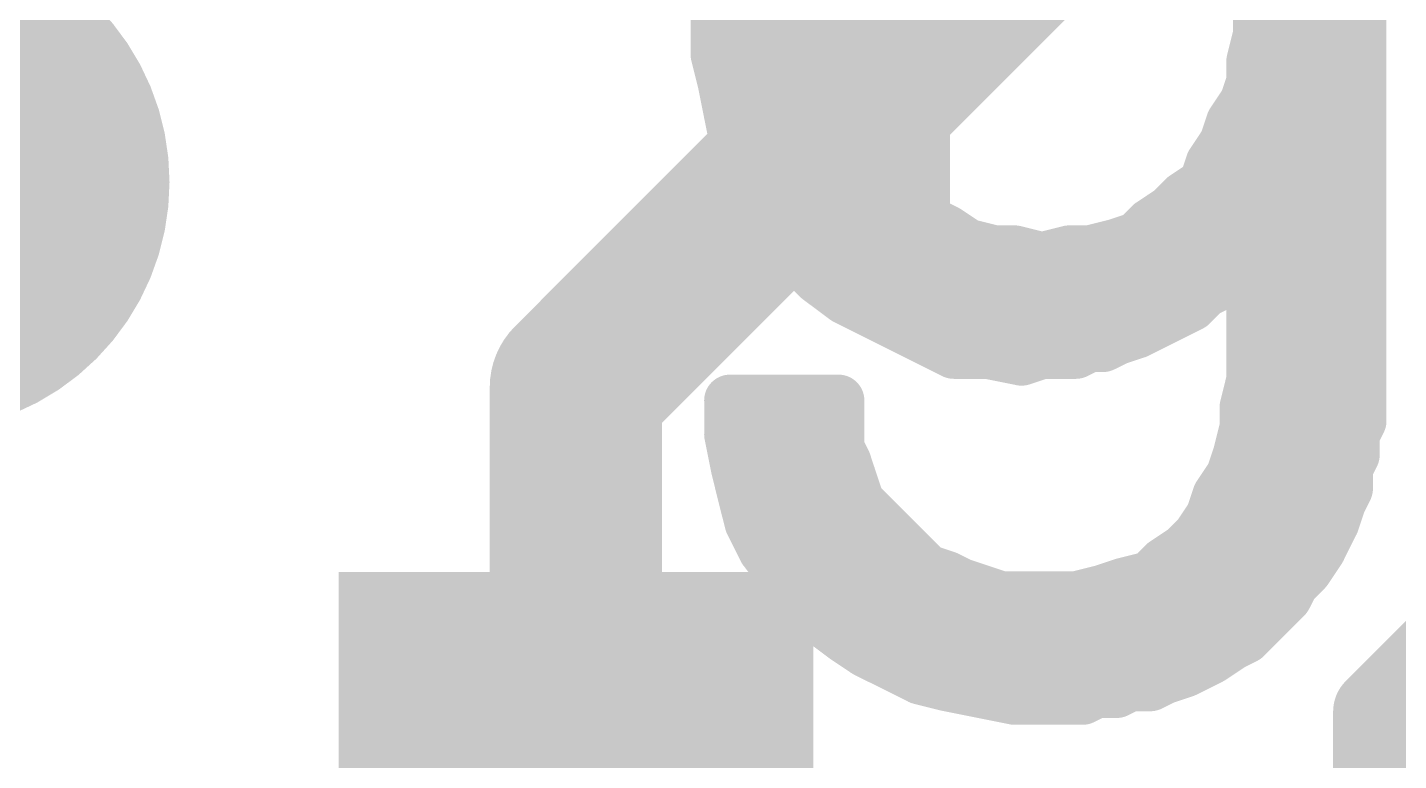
# Model space of a CAD drawing. Extents: x -0.5 to 61.7, y -0.1 to 16.6.
# Drawn here: x 15.716 to 17.738, y 4.227 to 5.308 of the extents above; entities that cross this region are included whole.
import ezdxf

# ---------------------------------------------------------------- set-up
doc = ezdxf.new("R2010")
doc.units = 0
for name, color, linetype in [('16', 132, 'CONTINUOUS'), ('18', 110, 'CONTINUOUS'), ('21', 41, 'CONTINUOUS'), ('22', 40, 'CONTINUOUS')]:
    doc.layers.add(name, color=color, linetype=linetype)

# ---------------------------------------------------------------- blocks, each defined once
blk = doc.blocks.new('RECT')
blk.add_solid([(-0.5, -0.5), (0.5, -0.5), (-0.5, 0.5), (0.5, 0.5)])
blk = doc.blocks.new('ROUNDV')
at = {"const_width": 0.5}
blk.add_lwpolyline([(0, -0.25, 1), (0, 0.25, 1), (0, -0.25)], format="xyb", dxfattribs=at)

msp = doc.modelspace()

# ---------------------------------------------------------------- linework, layer by layer
at = {"layer": '16', "const_width": 0.254}
for points in [[(18.7325, 6.985), (16.525, 4.7775)], [(16.525, 4.155), (16.525, 4.7775)]]:
    msp.add_lwpolyline(points, dxfattribs=at)
at = {"layer": '16', "const_width": 0.127}
for points in [[(16.5885, 4.7775, 1), (16.4615, 4.7775)], [(16.4801, 4.8224, 1), (16.5699, 4.7326)]]:
    msp.add_lwpolyline(points, format="xyb", dxfattribs=at)
at = {"layer": '21'}
for points, const_width in [([(17.6822, 4.728), (17.6822, 5.588)], 0.0762), ([(16.9023, 5.268), (16.9023, 5.408)], 0.0762), ([(16.7323, 5.388), (16.7323, 5.268)], 0.0762), ([(17.5323, 5.348), (17.5323, 5.298)], 0.0762), ([(16.7323, 5.334), (16.9023, 5.334)], 0.0762), ([(17.5323, 5.334), (17.6822, 5.334)], 0.0762), ([(17.5323, 5.298), (17.5222, 5.258)], 0.0762), ([(16.7323, 5.268), (16.7423, 5.228)], 0.0762), ([(16.9123, 5.228), (16.9023, 5.268)], 0.0762), ([(16.7348, 5.2578), (16.9048, 5.2578)], 0.0762), ([(17.5222, 5.258), (17.5222, 5.228)], 0.0762), ([(17.5222, 5.2578), (17.6822, 5.2578)], 0.0762), ([(16.7423, 5.228), (16.7523, 5.178)], 0.0762), ([(16.9223, 5.198), (16.9123, 5.228)], 0.0762), ([(17.5222, 5.228), (17.5123, 5.198)], 0.0762), ([(16.7515, 5.1816), (16.9277, 5.1816)], 0.0762), ([(16.9322, 5.168), (16.9223, 5.198)], 0.0762), ([(17.5123, 5.198), (17.4923, 5.168)], 0.0762), ([(17.5013, 5.1816), (17.6822, 5.1816)], 0.0762), ([(16.7523, 5.178), (16.7623, 5.128)], 0.0762), ([(16.9423, 5.138), (16.9322, 5.168)], 0.0762), ([(17.4923, 5.168), (17.4823, 5.138)], 0.0762), ([(16.7623, 5.128), (16.7823, 5.088)], 0.0762), ([(16.9623, 5.108), (16.9423, 5.138)], 0.0762), ([(17.4823, 5.138), (17.4623, 5.108)], 0.0762), ([(16.7736, 5.1054), (16.9649, 5.1054)], 0.0762), ([(16.9823, 5.088), (16.9623, 5.108)], 0.0762), ([(17.4623, 5.108), (17.4522, 5.078)], 0.0762), ([(17.4614, 5.1054), (17.6822, 5.1054)], 0.0762), ([(16.7823, 5.088), (16.8023, 5.048)], 0.0762), ([(17.0023, 5.058), (16.9823, 5.088)], 0.0762), ([(17.4522, 5.078), (17.4223, 5.058)], 0.0762), ([(17.0222, 5.038), (17.0023, 5.058)], 0.0762), ([(17.4223, 5.058), (17.4023, 5.038)], 0.0762), ([(16.8023, 5.048), (16.8323, 5.008)], 0.0762), ([(17.0523, 5.018), (17.0222, 5.038)], 0.0762), ([(17.4023, 5.038), (17.3723, 5.018)], 0.0762), ([(16.8163, 5.0292), (17.0355, 5.0292)], 0.0762), ([(17.0723, 5.008), (17.0523, 5.018)], 0.0762), ([(17.3723, 5.018), (17.3523, 4.998)], 0.0762), ([(17.3891, 5.0292), (17.6822, 5.0292)], 0.0762), ([(16.8323, 5.008), (16.8523, 4.968)], 0.0762), ([(17.1023, 4.988), (17.0723, 5.008)], 0.0762), ([(17.3523, 4.998), (17.3223, 4.988)], 0.0762), ([(17.1423, 4.978), (17.1023, 4.988)], 0.0762), ([(17.1723, 4.978), (17.1423, 4.978)], 0.0762), ([(17.2123, 4.968), (17.1723, 4.978)], 0.0762), ([(17.2523, 4.978), (17.2123, 4.968)], 0.0762), ([(17.2823, 4.978), (17.2523, 4.978)], 0.0762), ([(17.3223, 4.988), (17.2823, 4.978)], 0.0762), ([(17.5023, 4.958), (17.5123, 4.978)], 0.0762), ([(17.5123, 4.978), (17.5222, 4.978)], 0.0762), ([(17.5222, 4.978), (17.5222, 4.788)], 0.0762), ([(16.8523, 4.968), (16.8822, 4.938)], 0.0762), ([(17.4823, 4.948), (17.5023, 4.958)], 0.0762), ([(16.8673, 4.953), (17.4923, 4.953)], 0.0762), ([(16.8822, 4.938), (16.9223, 4.908)], 0.0762), ([(17.4723, 4.928), (17.4823, 4.948)], 0.0762), ([(17.5222, 4.953), (17.6822, 4.953)], 0.0762), ([(17.4322, 4.898), (17.4522, 4.918)], 0.0762), ([(17.4522, 4.918), (17.4723, 4.928)], 0.0762), ([(16.9223, 4.908), (16.9623, 4.888)], 0.0762), ([(17.4123, 4.888), (17.4322, 4.898)], 0.0762), ([(16.9623, 4.888), (17.0023, 4.868)], 0.0762), ([(16.9847, 4.8768), (17.3898, 4.8768)], 0.0762), ([(17.3723, 4.868), (17.3923, 4.878)], 0.0762), ([(17.3923, 4.878), (17.4123, 4.888)], 0.0762), ([(17.5222, 4.8768), (17.6822, 4.8768)], 0.0762), ([(17.0023, 4.868), (17.0422, 4.848)], 0.0762), ([(17.3223, 4.848), (17.3523, 4.858)], 0.0762), ([(17.3523, 4.858), (17.3723, 4.868)], 0.0762), ([(17.0422, 4.848), (17.0823, 4.828)], 0.0762), ([(17.2623, 4.828), (17.2823, 4.838)], 0.0762), ([(17.2823, 4.838), (17.3023, 4.838)], 0.0762), ([(17.3023, 4.838), (17.3223, 4.848)], 0.0762), ([(17.0823, 4.828), (17.1322, 4.828)], 0.0762), ([(17.1322, 4.828), (17.1822, 4.818)], 0.0762), ([(17.1822, 4.818), (17.2123, 4.828)], 0.0762), ([(17.2123, 4.828), (17.2623, 4.828)], 0.0762), ([(17.5222, 4.8006), (17.6822, 4.8006)], 0.0762), ([(17.5222, 4.788), (17.5123, 4.748)], 0.0762), ([(16.9123, 4.758), (16.7523, 4.758)], 0.0762), ([(16.7523, 4.758), (16.7523, 4.708)], 0.0762), ([(16.9123, 4.688), (16.9123, 4.758)], 0.0762), ([(17.5123, 4.748), (17.5123, 4.718)], 0.0762), ([(16.7523, 4.7244), (16.9123, 4.7244)], 0.0762), ([(17.5123, 4.718), (17.5023, 4.678)], 0.0762), ([(17.5123, 4.7244), (17.6805, 4.7244)], 0.0762), ([(17.6723, 4.708), (17.6822, 4.728)], 0.0762), ([(16.7523, 4.708), (16.7623, 4.658)], 0.0762), ([(17.6723, 4.678), (17.6723, 4.708)], 0.0762), ([(16.9223, 4.668), (16.9123, 4.688)], 0.0762), ([(17.5023, 4.678), (17.4923, 4.648)], 0.0762), ([(17.6623, 4.658), (17.6723, 4.678)], 0.0762), ([(16.7623, 4.658), (16.7722, 4.618)], 0.0762), ([(16.9322, 4.638), (16.9223, 4.668)], 0.0762), ([(17.6623, 4.628), (17.6623, 4.658)], 0.0762), ([(16.7647, 4.6482), (16.9289, 4.6482)], 0.0762), ([(16.9423, 4.608), (16.9322, 4.638)], 0.0762), ([(17.4923, 4.648), (17.4723, 4.618)], 0.0762), ([(17.4923, 4.6482), (17.6623, 4.6482)], 0.0762), ([(16.7722, 4.618), (16.7823, 4.578)], 0.0762), ([(17.4723, 4.618), (17.4623, 4.588)], 0.0762), ([(17.6523, 4.608), (17.6623, 4.628)], 0.0762), ([(16.9623, 4.588), (16.9423, 4.608)], 0.0762), ([(17.6423, 4.578), (17.6523, 4.608)], 0.0762), ([(16.7823, 4.578), (16.8023, 4.538)], 0.0762), ([(16.7853, 4.572), (16.9782, 4.572)], 0.0762), ([(16.9823, 4.568), (16.9623, 4.588)], 0.0762), ([(17.4623, 4.588), (17.4423, 4.558)], 0.0762), ([(17.4516, 4.572), (17.6393, 4.572)], 0.0762), ([(17.6322, 4.558), (17.6423, 4.578)], 0.0762), ([(17.0023, 4.548), (16.9823, 4.568)], 0.0762), ([(17.4423, 4.558), (17.4223, 4.538)], 0.0762), ([(17.6223, 4.538), (17.6322, 4.558)], 0.0762), ([(16.8023, 4.538), (16.8323, 4.498)], 0.0762), ([(17.0222, 4.528), (17.0023, 4.548)], 0.0762), ([(17.4223, 4.538), (17.3923, 4.518)], 0.0762), ([(17.6023, 4.508), (17.6223, 4.538)], 0.0762), ([(17.0422, 4.508), (17.0222, 4.528)], 0.0762), ([(17.3923, 4.518), (17.3723, 4.498)], 0.0762), ([(16.8323, 4.498), (16.8523, 4.468)], 0.0762), ([(16.8337, 4.4958), (17.0767, 4.4958)], 0.0762), ([(17.0723, 4.498), (17.0422, 4.508)], 0.0762), ([(17.0922, 4.488), (17.0723, 4.498)], 0.0762), ([(17.3723, 4.498), (17.3323, 4.488)], 0.0762), ([(17.3635, 4.4958), (17.5901, 4.4958)], 0.0762), ([(17.5823, 4.488), (17.6023, 4.508)], 0.0762), ([(17.1223, 4.478), (17.0922, 4.488)], 0.0762), ([(17.1523, 4.468), (17.1223, 4.478)], 0.0762), ([(17.3023, 4.478), (17.2623, 4.468)], 0.0762), ([(17.3323, 4.488), (17.3023, 4.478)], 0.0762), ([(17.5723, 4.468), (17.5823, 4.488)], 0.0762), ([(16.8523, 4.468), (16.8822, 4.438)], 0.0762), ([(17.2623, 4.468), (17.1523, 4.468)], 0.0762), ([(17.5523, 4.448), (17.5723, 4.468)], 0.0762), ([(16.8822, 4.438), (16.9223, 4.408)], 0.0762), ([(17.5323, 4.428), (17.5523, 4.448)], 0.0762), ([(17.8195, 4.4138), (17.7051, 4.2994)], 0.127), ([(16.9068, 4.4196), (17.5238, 4.4196)], 0.0762), ([(17.5123, 4.408), (17.5323, 4.428)], 0.0762), ([(16.9223, 4.408), (16.9522, 4.388)], 0.0762), ([(17.4623, 4.378), (17.4923, 4.398)], 0.0762), ([(17.4923, 4.398), (17.5123, 4.408)], 0.0762), ([(16.9522, 4.388), (16.9923, 4.368)], 0.0762), ([(17.4423, 4.368), (17.4623, 4.378)], 0.0762), ([(16.9923, 4.368), (17.0323, 4.348)], 0.0762), ([(17.3923, 4.348), (17.4223, 4.358)], 0.0762), ([(17.4223, 4.358), (17.4423, 4.368)], 0.0762), ([(17.0323, 4.348), (17.0723, 4.338)], 0.0762), ([(17.0507, 4.3434), (17.3831, 4.3434)], 0.0762), ([(17.0723, 4.338), (17.1223, 4.328)], 0.0762), ([(17.3223, 4.328), (17.3422, 4.338)], 0.0762), ([(17.3422, 4.338), (17.3723, 4.338)], 0.0762), ([(17.3723, 4.338), (17.3923, 4.348)], 0.0762), ([(17.1223, 4.328), (17.1723, 4.318)], 0.0762), ([(17.1723, 4.318), (17.2722, 4.318)], 0.0762), ([(17.2722, 4.318), (17.2922, 4.328)], 0.0762), ([(17.2922, 4.328), (17.3223, 4.328)], 0.0762), ([(17.7051, 4.2994), (17.7051, 3.8418)], 0.127)]:
    msp.add_lwpolyline(points, dxfattribs=dict(at, const_width=const_width))
for points, const_width in [([(16.7323, 5.3531, 1), (16.7323, 5.315)], 0.0381), ([(16.9023, 5.315, 1), (16.9023, 5.3531)], 0.0381), ([(17.5323, 5.3531, 1), (17.5323, 5.315)], 0.0381), ([(17.6822, 5.315, 1), (17.6822, 5.3531)], 0.0381), ([(17.5507, 5.2934, 1), (17.5138, 5.3026)], 0.0381), ([(16.7507, 5.2726, 1), (16.7138, 5.2634)], 0.0381), ([(16.9207, 5.2726, 1), (16.8838, 5.2634)], 0.0381), ([(17.5132, 5.298, 1), (17.5513, 5.298)], 0.0381), ([(16.7132, 5.268, 1), (16.7513, 5.268)], 0.0381), ([(16.7348, 5.2769, 1), (16.7348, 5.2388)], 0.0381), ([(16.8832, 5.268, 1), (16.9213, 5.268)], 0.0381), ([(16.9048, 5.2388, 1), (16.9048, 5.2769)], 0.0381), ([(17.5413, 5.258, 1), (17.5032, 5.258)], 0.0381), ([(17.5222, 5.2769, 1), (17.5222, 5.2388)], 0.0381), ([(17.5038, 5.2626, 1), (17.5407, 5.2534)], 0.0381), ([(17.6822, 5.2388, 1), (17.6822, 5.2769)], 0.0381), ([(16.7609, 5.2317, 1), (16.7236, 5.2243)], 0.0381), ([(16.9303, 5.234, 1), (16.8942, 5.222)], 0.0381), ([(17.5403, 5.222, 1), (17.5042, 5.234)], 0.0381), ([(16.7238, 5.2234, 1), (16.7607, 5.2326)], 0.0381), ([(16.8938, 5.2234, 1), (16.9307, 5.2326)], 0.0381), ([(17.5032, 5.228, 1), (17.5413, 5.228)], 0.0381), ([(16.7515, 5.2007, 1), (16.7515, 5.1626)], 0.0381), ([(16.9403, 5.204, 1), (16.9042, 5.192)], 0.0381), ([(16.9042, 5.192, 1), (16.9403, 5.204)], 0.0381), ([(16.9277, 5.1626, 1), (16.9277, 5.2007)], 0.0381), ([(17.5013, 5.2007, 1), (17.5013, 5.1626)], 0.0381), ([(17.4942, 5.204, 1), (17.5303, 5.192)], 0.0381), ([(17.5281, 5.1874, 1), (17.4964, 5.2086)], 0.0381), ([(17.6822, 5.1626, 1), (17.6822, 5.2007)], 0.0381), ([(16.7709, 5.1817, 1), (16.7336, 5.1743)], 0.0381), ([(16.7336, 5.1743, 1), (16.7709, 5.1817)], 0.0381), ([(16.9503, 5.174, 1), (16.9142, 5.162)], 0.0381), ([(17.4764, 5.1786, 1), (17.5081, 5.1574)], 0.0381), ([(17.5103, 5.162, 1), (17.4742, 5.174)], 0.0381), ([(16.9142, 5.162, 1), (16.9503, 5.174)], 0.0381), ([(16.7793, 5.1365, 1), (16.7452, 5.1195)], 0.0381), ([(16.9581, 5.1486, 1), (16.9264, 5.1274)], 0.0381), ([(16.9242, 5.132, 1), (16.9603, 5.144)], 0.0381), ([(17.4642, 5.144, 1), (17.5003, 5.132)], 0.0381), ([(17.4981, 5.1274, 1), (17.4664, 5.1486)], 0.0381), ([(16.7436, 5.1243, 1), (16.7809, 5.1317)], 0.0381), ([(16.7736, 5.1245, 1), (16.7736, 5.0864)], 0.0381), ([(16.9757, 5.1215, 1), (16.9488, 5.0945)], 0.0381), ([(16.9464, 5.0974, 1), (16.9781, 5.1186)], 0.0381), ([(16.9649, 5.0864, 1), (16.9649, 5.1245)], 0.0381), ([(17.4614, 5.1245, 1), (17.4614, 5.0864)], 0.0381), ([(17.4464, 5.1186, 1), (17.4781, 5.0974)], 0.0381), ([(17.4803, 5.102, 1), (17.4442, 5.114)], 0.0381), ([(17.6822, 5.0864, 1), (17.6822, 5.1245)], 0.0381), ([(16.7993, 5.0965, 1), (16.7652, 5.0795)], 0.0381), ([(16.7652, 5.0795, 1), (16.7993, 5.0965)], 0.0381), ([(16.9981, 5.0986, 1), (16.9664, 5.0774)], 0.0381), ([(16.9688, 5.0745, 1), (16.9957, 5.1015)], 0.0381), ([(17.4628, 5.0621, 1), (17.4417, 5.0939)], 0.0381), ([(17.0157, 5.0715, 1), (16.9888, 5.0445)], 0.0381), ([(17.4357, 5.0445, 1), (17.4088, 5.0715)], 0.0381), ([(17.4342, 5.084, 1), (17.4703, 5.072)], 0.0381), ([(16.8175, 5.0594, 1), (16.787, 5.0366)], 0.0381), ([(16.7852, 5.0395, 1), (16.8193, 5.0565)], 0.0381), ([(16.9864, 5.0474, 1), (17.0181, 5.0686)], 0.0381), ([(17.0328, 5.0539, 1), (17.0117, 5.0221)], 0.0381), ([(17.4128, 5.0221, 1), (17.3917, 5.0539)], 0.0381), ([(17.4117, 5.0739, 1), (17.4328, 5.0421)], 0.0381), ([(16.8163, 5.0483, 1), (16.8163, 5.0102)], 0.0381), ([(17.0088, 5.0245, 1), (17.0357, 5.0515)], 0.0381), ([(17.0608, 5.035, 1), (17.0437, 5.001)], 0.0381), ([(17.0355, 5.0102, 1), (17.0355, 5.0483)], 0.0381), ([(17.3857, 5.0045, 1), (17.3588, 5.0315)], 0.0381), ([(17.3891, 5.0483, 1), (17.3891, 5.0102)], 0.0381), ([(17.3888, 5.0515, 1), (17.4157, 5.0245)], 0.0381), ([(17.6822, 5.0102, 1), (17.6822, 5.0483)], 0.0381), ([(16.8493, 5.0165, 1), (16.8152, 4.9995)], 0.0381), ([(16.817, 4.9966, 1), (16.8475, 5.0194)], 0.0381), ([(17.0417, 5.0021, 1), (17.0628, 5.0339)], 0.0381), ([(17.0828, 5.0239, 1), (17.0617, 4.9921)], 0.0381), ([(17.0637, 4.991, 1), (17.0808, 5.025)], 0.0381), ([(17.3583, 4.9799, 1), (17.3462, 5.0161)], 0.0381), ([(17.3617, 5.0339, 1), (17.3828, 5.0021)], 0.0381), ([(17.1069, 5.0065, 1), (17.0976, 4.9695)], 0.0381), ([(17.0917, 4.9721, 1), (17.1128, 5.0039)], 0.0381), ([(17.1423, 4.9971, 1), (17.1423, 4.959)], 0.0381), ([(17.1376, 4.9595, 1), (17.1469, 4.9965)], 0.0381), ([(17.1769, 4.9965, 1), (17.1676, 4.9595)], 0.0381), ([(17.1723, 4.959, 1), (17.1723, 4.9971)], 0.0381), ([(17.2523, 4.9971, 1), (17.2523, 4.959)], 0.0381), ([(17.2569, 4.9595, 1), (17.2476, 4.9965)], 0.0381), ([(17.2776, 4.9965, 1), (17.2869, 4.9595)], 0.0381), ([(17.2823, 4.959, 1), (17.2823, 4.9971)], 0.0381), ([(17.3162, 5.0061, 1), (17.3283, 4.9699)], 0.0381), ([(17.3269, 4.9695, 1), (17.3176, 5.0065)], 0.0381), ([(17.3388, 5.0115, 1), (17.3657, 4.9845)], 0.0381), ([(17.5123, 4.9971, 1), (17.5123, 4.959)], 0.0381), ([(17.5293, 4.9695, 1), (17.4952, 4.9865)], 0.0381), ([(17.5413, 4.978, 1), (17.5032, 4.978)], 0.0381), ([(17.5222, 4.959, 1), (17.5222, 4.9971)], 0.0381), ([(16.8657, 4.9815, 1), (16.8388, 4.9545)], 0.0381), ([(16.8352, 4.9595, 1), (16.8693, 4.9765)], 0.0381), ([(17.2076, 4.9865, 1), (17.2169, 4.9495)], 0.0381), ([(17.2076, 4.9495, 1), (17.2169, 4.9865)], 0.0381), ([(17.5108, 4.941, 1), (17.4937, 4.975)], 0.0381), ([(16.8673, 4.9721, 1), (16.8673, 4.934)], 0.0381), ([(16.8937, 4.9532, 1), (16.8708, 4.9228)], 0.0381), ([(17.4737, 4.965, 1), (17.4908, 4.931)], 0.0381), ([(17.4993, 4.9395, 1), (17.4652, 4.9565)], 0.0381), ([(17.4852, 4.9665, 1), (17.5193, 4.9495)], 0.0381), ([(17.4923, 4.934, 1), (17.4923, 4.9721)], 0.0381), ([(17.5222, 4.9721, 1), (17.5222, 4.934)], 0.0381), ([(17.6822, 4.934, 1), (17.6822, 4.9721)], 0.0381), ([(16.8688, 4.9245, 1), (16.8957, 4.9515)], 0.0381), ([(17.4437, 4.935, 1), (17.4608, 4.901)], 0.0381), ([(17.4657, 4.9045, 1), (17.4388, 4.9315)], 0.0381), ([(17.4552, 4.9365, 1), (17.4893, 4.9195)], 0.0381), ([(17.4808, 4.911, 1), (17.4637, 4.945)], 0.0381), ([(16.9308, 4.925, 1), (16.9137, 4.891)], 0.0381), ([(16.9108, 4.8928, 1), (16.9337, 4.9232)], 0.0381), ([(17.4408, 4.881, 1), (17.4237, 4.915)], 0.0381), ([(16.9708, 4.905, 1), (16.9537, 4.871)], 0.0381), ([(16.9537, 4.871, 1), (16.9708, 4.905)], 0.0381), ([(16.9847, 4.8959, 1), (16.9847, 4.8578)], 0.0381), ([(17.3837, 4.895, 1), (17.4008, 4.861)], 0.0381), ([(17.4008, 4.861, 1), (17.3837, 4.895)], 0.0381), ([(17.3898, 4.8578, 1), (17.3898, 4.8959)], 0.0381), ([(17.4037, 4.905, 1), (17.4208, 4.871)], 0.0381), ([(17.4208, 4.871, 1), (17.4037, 4.905)], 0.0381), ([(17.4188, 4.9115, 1), (17.4457, 4.8845)], 0.0381), ([(17.5222, 4.8959, 1), (17.5222, 4.8578)], 0.0381), ([(17.6822, 4.8578, 1), (17.6822, 4.8959)], 0.0381), ([(17.0108, 4.885, 1), (16.9937, 4.851)], 0.0381), ([(16.9937, 4.851, 1), (17.0108, 4.885)], 0.0381), ([(17.3437, 4.875, 1), (17.3608, 4.841)], 0.0381), ([(17.3583, 4.8399, 1), (17.3462, 4.8761)], 0.0381), ([(17.3637, 4.885, 1), (17.3808, 4.851)], 0.0381), ([(17.3808, 4.851, 1), (17.3637, 4.885)], 0.0381), ([(17.0508, 4.865, 1), (17.0337, 4.831)], 0.0381), ([(17.0337, 4.831, 1), (17.0508, 4.865)], 0.0381), ([(17.2823, 4.8571, 1), (17.2823, 4.819)], 0.0381), ([(17.2908, 4.821, 1), (17.2737, 4.855)], 0.0381), ([(17.2937, 4.855, 1), (17.3108, 4.821)], 0.0381), ([(17.3023, 4.819, 1), (17.3023, 4.8571)], 0.0381), ([(17.3162, 4.8661, 1), (17.3283, 4.8299)], 0.0381), ([(17.3308, 4.831, 1), (17.3137, 4.865)], 0.0381), ([(17.0823, 4.8471, 1), (17.0823, 4.809)], 0.0381), ([(17.0737, 4.811, 1), (17.0908, 4.845)], 0.0381), ([(17.136, 4.8467, 1), (17.1285, 4.8093)], 0.0381), ([(17.1322, 4.809, 1), (17.1322, 4.8471)], 0.0381), ([(17.1762, 4.8361, 1), (17.1883, 4.7999)], 0.0381), ([(17.1785, 4.7993, 1), (17.186, 4.8367)], 0.0381), ([(17.2123, 4.8471, 1), (17.2123, 4.809)], 0.0381), ([(17.2183, 4.8099, 1), (17.2062, 4.8461)], 0.0381), ([(17.2537, 4.845, 1), (17.2708, 4.811)], 0.0381), ([(17.2623, 4.809, 1), (17.2623, 4.8471)], 0.0381), ([(17.5222, 4.8197, 1), (17.5222, 4.7816)], 0.0381), ([(17.6822, 4.7816, 1), (17.6822, 4.8197)], 0.0381), ([(17.5407, 4.7834, 1), (17.5038, 4.7926)], 0.0381), ([(16.7523, 4.7771, 1), (16.7523, 4.7389)], 0.0381), ([(16.7713, 4.758, 1), (16.7332, 4.758)], 0.0381), ([(16.9313, 4.758, 1), (16.8932, 4.758)], 0.0381), ([(16.9123, 4.7389, 1), (16.9123, 4.7771)], 0.0381), ([(17.5032, 4.788, 1), (17.5413, 4.788)], 0.0381), ([(17.5313, 4.748, 1), (17.4932, 4.748)], 0.0381), ([(16.7523, 4.7435, 1), (16.7523, 4.7054)], 0.0381), ([(16.9123, 4.7054, 1), (16.9123, 4.7435)], 0.0381), ([(17.4938, 4.7526, 1), (17.5307, 4.7434)], 0.0381), ([(17.5123, 4.7435, 1), (17.5123, 4.7054)], 0.0381), ([(17.5307, 4.7134, 1), (17.4938, 4.7226)], 0.0381), ([(17.6993, 4.7195, 1), (17.6652, 4.7365)], 0.0381), ([(17.6805, 4.7054, 1), (17.6805, 4.7435)], 0.0381), ([(16.7709, 4.7117, 1), (16.7336, 4.7043)], 0.0381), ([(17.4932, 4.718, 1), (17.5313, 4.718)], 0.0381), ([(17.6913, 4.708, 1), (17.6532, 4.708)], 0.0381), ([(17.6552, 4.7165, 1), (17.6893, 4.6995)], 0.0381), ([(17.6632, 4.728, 1), (17.7013, 4.728)], 0.0381), ([(16.7332, 4.708, 1), (16.7713, 4.708)], 0.0381), ([(16.9293, 4.6965, 1), (16.8952, 4.6795)], 0.0381), ([(17.5203, 4.672, 1), (17.4842, 4.684)], 0.0381), ([(17.6893, 4.6695, 1), (17.6552, 4.6865)], 0.0381), ([(16.7807, 4.6626, 1), (16.7438, 4.6534)], 0.0381), ([(16.8932, 4.688, 1), (16.9313, 4.688)], 0.0381), ([(16.9403, 4.674, 1), (16.9042, 4.662)], 0.0381), ([(16.9052, 4.6595, 1), (16.9393, 4.6765)], 0.0381), ([(17.4838, 4.6826, 1), (17.5207, 4.6734)], 0.0381), ([(17.6813, 4.658, 1), (17.6432, 4.658)], 0.0381), ([(17.6532, 4.678, 1), (17.6913, 4.678)], 0.0381), ([(16.7436, 4.6543, 1), (16.7809, 4.6617)], 0.0381), ([(16.7647, 4.6673, 1), (16.7647, 4.6292)], 0.0381), ([(16.9503, 4.644, 1), (16.9142, 4.632)], 0.0381), ([(16.9289, 4.6292, 1), (16.9289, 4.6673)], 0.0381), ([(17.4923, 4.6673, 1), (17.4923, 4.6292)], 0.0381), ([(17.4742, 4.654, 1), (17.5103, 4.642)], 0.0381), ([(17.5081, 4.6374, 1), (17.4764, 4.6586)], 0.0381), ([(17.6452, 4.6665, 1), (17.6793, 4.6495)], 0.0381), ([(17.6623, 4.6292, 1), (17.6623, 4.6673)], 0.0381), ([(16.7907, 4.6226, 1), (16.7538, 4.6134)], 0.0381), ([(16.9142, 4.632, 1), (16.9503, 4.644)], 0.0381), ([(17.4903, 4.612, 1), (17.4542, 4.624)], 0.0381), ([(17.6793, 4.6195, 1), (17.6452, 4.6365)], 0.0381), ([(16.7538, 4.6134, 1), (16.7907, 4.6226)], 0.0381), ([(16.9557, 4.6215, 1), (16.9288, 4.5945)], 0.0381), ([(16.9242, 4.602, 1), (16.9603, 4.614)], 0.0381), ([(17.4564, 4.6286, 1), (17.4881, 4.6074)], 0.0381), ([(17.6352, 4.6165, 1), (17.6693, 4.5995)], 0.0381), ([(17.6703, 4.602, 1), (17.6342, 4.614)], 0.0381), ([(17.6432, 4.628, 1), (17.6813, 4.628)], 0.0381), ([(16.7993, 4.5865, 1), (16.7652, 4.5695)], 0.0381), ([(16.7853, 4.5911, 1), (16.7853, 4.553)], 0.0381), ([(16.9757, 4.6015, 1), (16.9488, 4.5745)], 0.0381), ([(16.9488, 4.5745, 1), (16.9757, 4.6015)], 0.0381), ([(16.9782, 4.553, 1), (16.9782, 4.5911)], 0.0381), ([(17.4516, 4.5911, 1), (17.4516, 4.553)], 0.0381), ([(17.4442, 4.594, 1), (17.4803, 4.582)], 0.0381), ([(17.4781, 4.5774, 1), (17.4464, 4.5986)], 0.0381), ([(17.6593, 4.5695, 1), (17.6252, 4.5865)], 0.0381), ([(17.6393, 4.553, 1), (17.6393, 4.5911)], 0.0381), ([(16.7638, 4.5734, 1), (16.8007, 4.5826)], 0.0381), ([(16.9957, 4.5815, 1), (16.9688, 4.5545)], 0.0381), ([(16.9688, 4.5545, 1), (16.9957, 4.5815)], 0.0381), ([(17.4557, 4.5445, 1), (17.4288, 4.5715)], 0.0381), ([(17.6493, 4.5495, 1), (17.6152, 4.5665)], 0.0381), ([(17.6242, 4.584, 1), (17.6603, 4.572)], 0.0381), ([(16.8175, 4.5494, 1), (16.787, 4.5266)], 0.0381), ([(17.0157, 4.5615, 1), (16.9888, 4.5345)], 0.0381), ([(16.9888, 4.5345, 1), (17.0157, 4.5615)], 0.0381), ([(17.4088, 4.5515, 1), (17.4357, 4.5245)], 0.0381), ([(17.4328, 4.5221, 1), (17.4117, 4.5539)], 0.0381), ([(17.4264, 4.5686, 1), (17.4581, 4.5474)], 0.0381), ([(17.6381, 4.5274, 1), (17.6064, 4.5486)], 0.0381), ([(17.6152, 4.5665, 1), (17.6493, 4.5495)], 0.0381), ([(16.7852, 4.5295, 1), (16.8193, 4.5465)], 0.0381), ([(17.0357, 4.5415, 1), (17.0088, 4.5145)], 0.0381), ([(17.0088, 4.5145, 1), (17.0357, 4.5415)], 0.0381), ([(17.3817, 4.5339, 1), (17.4028, 4.5021)], 0.0381), ([(17.4057, 4.5045, 1), (17.3788, 4.5315)], 0.0381), ([(17.6052, 4.5465, 1), (17.6393, 4.5295)], 0.0381), ([(16.8481, 4.5086, 1), (16.8164, 4.4874)], 0.0381), ([(16.8337, 4.5149, 1), (16.8337, 4.4768)], 0.0381), ([(17.0483, 4.5261, 1), (17.0362, 4.4899)], 0.0381), ([(17.0288, 4.4945, 1), (17.0557, 4.5215)], 0.0381), ([(17.0808, 4.515, 1), (17.0637, 4.481)], 0.0381), ([(17.0662, 4.4799, 1), (17.0783, 4.5161)], 0.0381), ([(17.0767, 4.4768, 1), (17.0767, 4.5149)], 0.0381), ([(17.3635, 4.5149, 1), (17.3635, 4.4768)], 0.0381), ([(17.3588, 4.5115, 1), (17.3857, 4.4845)], 0.0381), ([(17.3769, 4.4795, 1), (17.3676, 4.5165)], 0.0381), ([(17.5864, 4.5186, 1), (17.6181, 4.4974)], 0.0381), ([(17.6157, 4.4945, 1), (17.5888, 4.5215)], 0.0381), ([(17.5901, 4.4768, 1), (17.5901, 4.5149)], 0.0381), ([(16.817, 4.4866, 1), (16.8475, 4.5094)], 0.0381), ([(17.0983, 4.5061, 1), (17.0862, 4.4699)], 0.0381), ([(17.0837, 4.471, 1), (17.1008, 4.505)], 0.0381), ([(17.1283, 4.4961, 1), (17.1162, 4.4599)], 0.0381), ([(17.1162, 4.4599, 1), (17.1283, 4.4961)], 0.0381), ([(17.2962, 4.4961, 1), (17.3083, 4.4599)], 0.0381), ([(17.3069, 4.4595, 1), (17.2976, 4.4965)], 0.0381), ([(17.3276, 4.5065, 1), (17.3369, 4.4695)], 0.0381), ([(17.3383, 4.4699, 1), (17.3262, 4.5061)], 0.0381), ([(17.5688, 4.5015, 1), (17.5957, 4.4745)], 0.0381), ([(17.5993, 4.4795, 1), (17.5652, 4.4965)], 0.0381), ([(16.8657, 4.4815, 1), (16.8388, 4.4545)], 0.0381), ([(16.8364, 4.4574, 1), (16.8681, 4.4786)], 0.0381), ([(17.1523, 4.487, 1), (17.1523, 4.4489)], 0.0381), ([(17.1462, 4.4499, 1), (17.1583, 4.4861)], 0.0381), ([(17.2576, 4.4865, 1), (17.2669, 4.4495)], 0.0381), ([(17.2623, 4.4489, 1), (17.2623, 4.487)], 0.0381), ([(17.5552, 4.4765, 1), (17.5893, 4.4595)], 0.0381), ([(17.5857, 4.4545, 1), (17.5588, 4.4815)], 0.0381), ([(16.8937, 4.4532, 1), (16.8708, 4.4228)], 0.0381), ([(16.8688, 4.4245, 1), (16.8957, 4.4515)], 0.0381), ([(17.5388, 4.4615, 1), (17.5657, 4.4345)], 0.0381), ([(17.5657, 4.4345, 1), (17.5388, 4.4615)], 0.0381), ([(16.9068, 4.4386, 1), (16.9068, 4.4005)], 0.0381), ([(17.5188, 4.4415, 1), (17.5457, 4.4145)], 0.0381), ([(17.5457, 4.4145, 1), (17.5188, 4.4415)], 0.0381), ([(17.5238, 4.4005, 1), (17.5238, 4.4386)], 0.0381), ([(16.9328, 4.4239, 1), (16.9117, 4.3921)], 0.0381), ([(16.9108, 4.3928, 1), (16.9337, 4.4232)], 0.0381), ([(17.4837, 4.415, 1), (17.5008, 4.381)], 0.0381), ([(17.5028, 4.3821, 1), (17.4817, 4.4139)], 0.0381), ([(17.4988, 4.4215, 1), (17.5257, 4.3945)], 0.0381), ([(17.5208, 4.391, 1), (17.5037, 4.425)], 0.0381), ([(16.9608, 4.405, 1), (16.9437, 4.371)], 0.0381), ([(16.9417, 4.3721, 1), (16.9628, 4.4039)], 0.0381), ([(17.4517, 4.3939, 1), (17.4728, 4.3621)], 0.0381), ([(17.4708, 4.361, 1), (17.4537, 4.395)], 0.0381), ([(17.0008, 4.385, 1), (16.9837, 4.351)], 0.0381), ([(16.9837, 4.351, 1), (17.0008, 4.385)], 0.0381), ([(17.4137, 4.375, 1), (17.4308, 4.341)], 0.0381), ([(17.4283, 4.3399, 1), (17.4162, 4.3761)], 0.0381), ([(17.4337, 4.385, 1), (17.4508, 4.351)], 0.0381), ([(17.4508, 4.351, 1), (17.4337, 4.385)], 0.0381), ([(17.0369, 4.3665, 1), (17.0276, 4.3295)], 0.0381), ([(17.0237, 4.331, 1), (17.0408, 4.365)], 0.0381), ([(17.0507, 4.3624, 1), (17.0507, 4.3243)], 0.0381), ([(17.076, 4.3567, 1), (17.0685, 4.3193)], 0.0381), ([(17.0676, 4.3195, 1), (17.0769, 4.3565)], 0.0381), ([(17.3422, 4.3571, 1), (17.3422, 4.319)], 0.0381), ([(17.3508, 4.321, 1), (17.3337, 4.355)], 0.0381), ([(17.3637, 4.355, 1), (17.3808, 4.321)], 0.0381), ([(17.3723, 4.319, 1), (17.3723, 4.3571)], 0.0381), ([(17.3862, 4.3661, 1), (17.3983, 4.3299)], 0.0381), ([(17.3831, 4.3243, 1), (17.3831, 4.3624)], 0.0381), ([(17.4008, 4.331, 1), (17.3837, 4.365)], 0.0381), ([(17.126, 4.3467, 1), (17.1185, 4.3093)], 0.0381), ([(17.1185, 4.3093, 1), (17.126, 4.3467)], 0.0381), ([(17.1723, 4.3371, 1), (17.1723, 4.299)], 0.0381), ([(17.1685, 4.2993, 1), (17.176, 4.3367)], 0.0381), ([(17.2637, 4.335, 1), (17.2808, 4.301)], 0.0381), ([(17.2722, 4.299, 1), (17.2722, 4.3371)], 0.0381), ([(17.2922, 4.3471, 1), (17.2922, 4.309)], 0.0381), ([(17.3008, 4.311, 1), (17.2837, 4.345)], 0.0381), ([(17.3137, 4.345, 1), (17.3308, 4.311)], 0.0381), ([(17.3223, 4.309, 1), (17.3223, 4.3471)], 0.0381), ([(17.7369, 4.2994, 1), (17.6734, 4.2994)], 0.0635), ([(17.6827, 4.3219, 1), (17.7276, 4.277)], 0.0635)]:
    msp.add_lwpolyline(points, format="xyb", dxfattribs=dict(at, const_width=const_width))
at = {"layer": '22', "const_width": 0.2032}
msp.add_lwpolyline([(16.975, 5.78), (16.975, 4.98)], dxfattribs=at)
at = {"layer": '22', "const_width": 0.1016}
msp.add_lwpolyline([(16.9242, 4.98, 1), (17.0258, 4.98)], format="xyb", dxfattribs=at)

# ---------------------------------------------------------------- block references
at = {"layer": '16', "xscale": 0.7, "yscale": 0.7, "rotation": 180}
msp.add_blockref('RECT', (16.525, 4.155), dxfattribs=at)
at = {"layer": '18', "xscale": 0.7366, "yscale": 0.7366}
msp.add_blockref('ROUNDV', (15.5575, 5.08), dxfattribs=at)
msp.add_blockref('ROUNDV', (15.5575, 5.08), dxfattribs=at)

doc.saveas('drawing.dxf')
